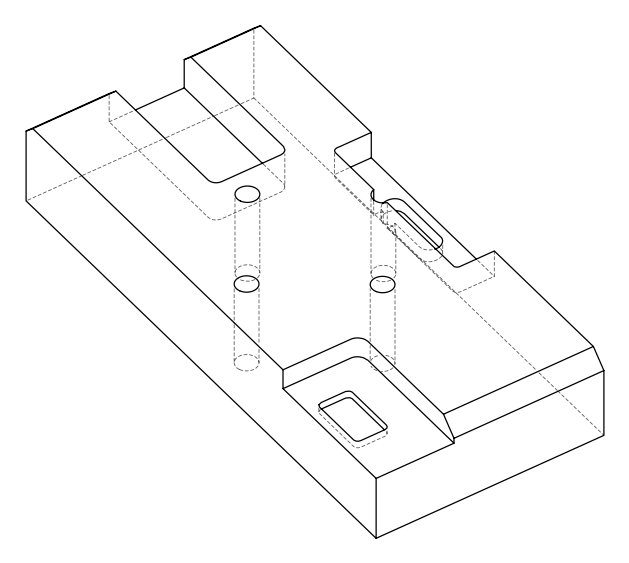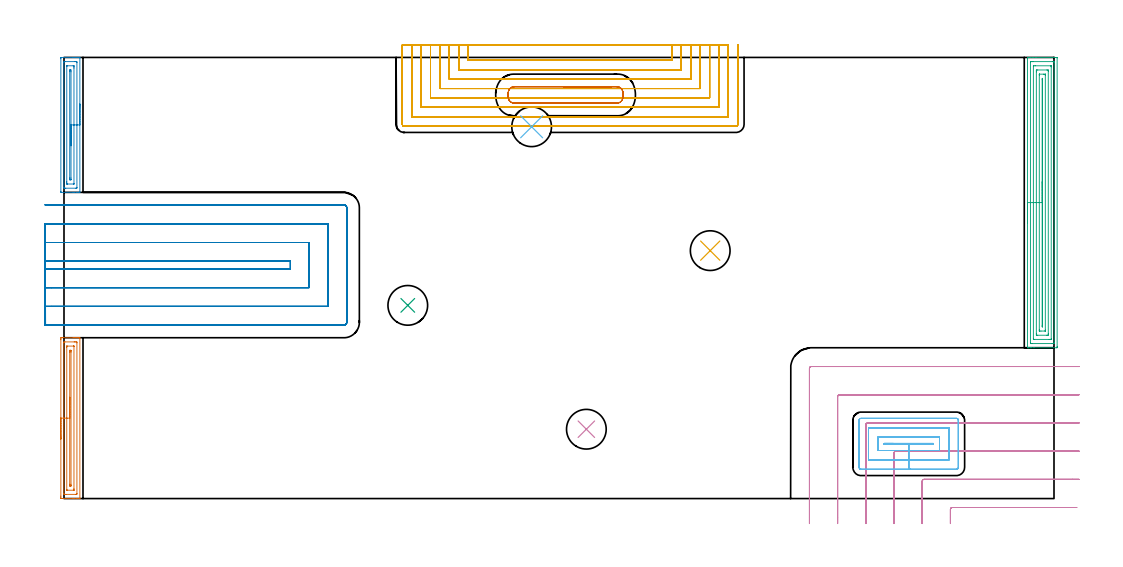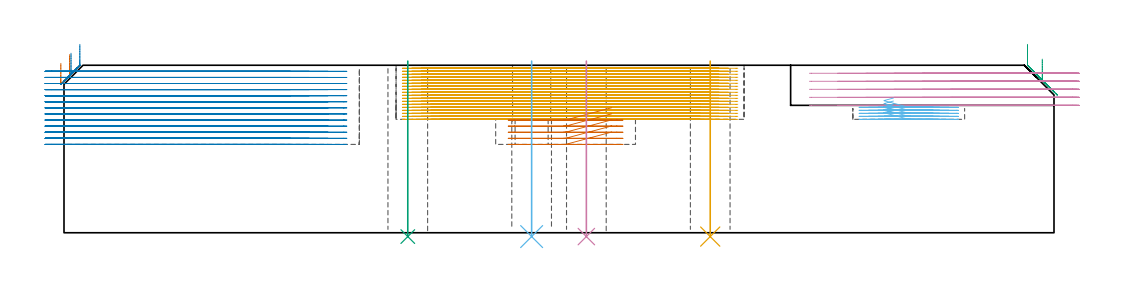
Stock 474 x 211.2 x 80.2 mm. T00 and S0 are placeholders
(PLAN: 12 operations, 4 tool changes, 181.2 min)
(1 AREA_MILL | FG_CHAMFER_SURFACE | UGT0205_001 | 2.64 min | 3414 mm3)
(2 AREA_MILL_1 | FG_CHAMFER_SURFACE_1 | UGT0205_001 | 2.24 min | 2905 mm3)
(3 AREA_MILL_2 | FG_CHAMFER_SURFACE_2 | UGT0205_001 | 6.84 min | 14715 mm3)
(4 MILL_CORNER_NOTCH_RECTANGULAR | CORNER_NOTCH_RECTANGULAR | UGT0201_100 | Follow Part, ap 4.5, ae 75% | 8.97 min | 173708 mm3)
(5 MILL_OPEN_POCKET | POCKET_OPEN | NXT0201_008 | Follow Part, ap 1.5, ae 75% | 117.51 min | 154750 mm3)
(6 MILL_RECTANGULAR_POCKET | POCKET_RECTANGULAR_STRAIGHT | NXT0201_008 | Follow Part, ap 1.5, ae 75% | 4.18 min | 10812 mm3)
(7 MILL_RECTANGULAR_POCKET_1 | POCKET_RECTANGULAR_STRAIGHT_1 | NXT0201_011 | Follow Part, ap 3, ae 75% | 1.69 min | 15160 mm3)
(8 MILL_SLOT | SLOT_PARTIAL_RECTANGULAR | NXT0201_011 | Follow Part, ap 3, ae 75% | 35.82 min | 371640 mm3)
(9 INDEXABLE_INSERT_DRILL_THROUGH_HOLE_FROM_SOLID | STEP1HOLE | NXT0302_009 | 0.34 min | 22682 mm3)
(10 INDEXABLE_INSERT_DRILL_THROUGH_HOLE_FROM_SOLID_1 | STEP1HOLE_1 | NXT0302_009 | 0.34 min | 22706 mm3)
(11 INDEXABLE_INSERT_DRILL_THROUGH_HOLE_FROM_SOLID_2 | STEP1HOLE_2 | NXT0302_009 | 0.34 min | 22686 mm3)
(12 INDEXABLE_INSERT_DRILL_THROUGH_HOLE_FROM_SOLID_3 | STEP1HOLE_3 | NXT0302_009 | 0.34 min | 17173 mm3)
(TOOL UGT0205_001 | Chamfer Mill 20 x 3 x 45 deg. | D20 FL50 Z2)
(TOOL UGT0201_100 | End Mill 18 mm | D18 FL22 Z2)
(TOOL NXT0201_008 | ENDMILL 6mm [2P460-0600-NA 1630] | D6 FL26 Z6)
(TOOL NXT0201_011 | ENDMILL 12mm [2P460-1200-NA 1630] | D12 FL38 Z6)
(TOOL NXT0302_009 | Index. Insert Drill 19mm [880-D1900L25-05] | D19 PA176 FL95 Z2)
(OP 1 AREA_MILL)
G17 G21 G94 G90
T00 M6
G54
G17 G0 G90 X-1.5 Y28.5 S1061 M3
G43 Z90.2 H0
Z81.1
G94 G1 Y28.538 Z80.228 F250.
Y28.652 Z79.363
Y28.841 Z78.512
Y29.103 Z77.68
Y29.437 Z76.874
Y29.84 Z76.1
Y30.308 Z75.364
Y30.84 Z74.672
Y31.429 Z74.029
Y32.072 Z73.44
Y32.764 Z72.908
Y33.5 Z72.44
Y34.274 Z72.037
Y35.08 Z71.703
Y35.912 Z71.441
Y36.763 Z71.252
Y37.628 Z71.138
Y38.5 Z71.1
Y76.065
X-1.499 Y76.403 Z71.101
X-1.494 Y76.95 Z71.103
X-1.492 Y76.992 Z71.106
X-0.949 Y76.997 Z71.648
X-0.354 Y77. Z72.243
X4.383 Z76.977
X4.971 Z77.568
X5.271 Z77.868
X5.859 Z78.455
X6.16 Z78.755
X6.762 Z79.361
X7.049 Z79.648
X7.227 Z79.826
X7.565 Y76.993 Z80.157
X7.597 Y76.99 Z80.188
X7.6 Y76.849 Z80.2
Y0.151
X7.597 Y0.01 Z80.188
X7.565 Y0.007 Z80.157
X7.227 Y0. Z79.826
X6.761 Z79.36
X6.16 Z78.755
X4.971 Z77.568
X4.383 Z76.977
X-0.949 Y0.001 Z71.648
X-1.188 Y0.003 Z71.409
X-1.492 Y0.008 Z71.106
X-1.494 Y0.05 Z71.104
X-1.499 Y0.597 Z71.101
X-1.5 Y1.15 Z71.1
Y38.5
X-0.086 Z72.514
X-0.085 Y74.619 Z72.515
X-0.084 Y74.644 Z72.516
X-0.06 Y74.99 Z72.54
X0.451 Y74.998 Z73.051
X4.892 Y75. Z77.492
X5.271 Z77.871
X5.783 Y74.998 Z78.383
X6.16 Y74.99 Z78.76
X6.184 Y74.619 Z78.784
X6.185 Y74.594 Z78.785
Y2.38
X6.184 Y2.356 Z78.784
X6.16 Y2.01 Z78.76
X5.649 Y2.002 Z78.249
X1.208 Y2. Z73.808
X0.829 Z73.429
X0.317 Y2.002 Z72.917
X-0.06 Y2.01 Z72.54
X-0.084 Y2.38 Z72.516
X-0.085 Y2.406 Z72.515
X-0.086 Y38.5 Z72.514
X1.328 Z73.928
X1.329 Y72.334 Z73.929
X1.331 Y72.836 Z73.931
X1.333 Y72.933 Z73.933
X1.335 Y72.977 Z73.935
X1.346 Y72.99 Z73.946
X1.39 Y72.993 Z73.99
X1.555 Y72.999 Z74.155
X4.546 Y73. Z77.146
X4.655 Y72.998 Z77.255
X4.742 Y72.994 Z77.342
X4.766 Y72.99 Z77.366
X4.767 Y72.986 Z77.367
X4.769 Y72.966 Z77.369
X4.771 Y72.836 Z77.371
Y4.666
X4.769 Y4.164 Z77.369
X4.767 Y4.067 Z77.367
X4.765 Y4.023 Z77.365
X4.754 Y4.01 Z77.354
X4.71 Y4.007 Z77.31
X4.545 Y4.001 Z77.145
X1.554 Y4. Z74.154
X1.445 Y4.002 Z74.045
X1.358 Y4.006 Z73.958
X1.335 Y4.01 Z73.935
X1.333 Y4.014 Z73.933
X1.331 Y4.034 Z73.931
X1.329 Y4.164 Z73.929
X1.328 Y38.5 Z73.928
X2.743 Z75.343
Y70.16
X2.747 Y70.777 Z75.347
X2.749 Y70.908 Z75.349
X2.761 Y70.99 Z75.361
X2.854 Y70.993 Z75.454
X3.05 Y70.995 Z75.65
X3.246 Y70.993 Z75.846
X3.339 Y70.99 Z75.939
X3.35 Y70.913 Z75.95
X3.356 Y70.299 Z75.956
X3.357 Y70.16 Z75.957
Y6.84
X3.353 Y6.223 Z75.953
X3.351 Y6.092 Z75.951
X3.338 Y6.01 Z75.938
X3.246 Y6.007 Z75.846
X3.05 Y6.005 Z75.65
X2.854 Y6.007 Z75.454
X2.762 Y6.01 Z75.362
X2.75 Y6.086 Z75.35
X2.744 Y6.701 Z75.344
X2.743 Y6.84 Z75.343
Y38.5
Y39.372 Z75.381
Y40.236 Z75.495
Y41.088 Z75.683
Y41.92 Z75.946
Y42.726 Z76.28
Y43.5 Z76.682
Y44.236 Z77.151
Y44.928 Z77.682
Y45.571 Z78.272
Y46.16 Z78.915
Y46.691 Z79.607
Y47.16 Z80.343
Y47.563 Z81.116
Y47.897 Z81.922
Y48.159 Z82.754
Y48.348 Z83.606
Y48.462 Z84.471
Y48.5 Z85.343
G0 Z90.2
M5
M2
(OP 2 AREA_MILL_1)
G17 G21 G94 G90
T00 M6
G54
G17 G0 G90 X7.6 Y188.9 S1061 M3
G43 Z90.2 H0
G94 G1 Y188.862 Z89.328 F250.
Y188.748 Z88.463
Y188.559 Z87.612
Y188.297 Z86.78
Y187.963 Z85.974
Y187.56 Z85.2
Y187.092 Z84.464
Y186.56 Z83.772
Y185.971 Z83.129
Y185.328 Z82.539
Y184.636 Z82.008
Y183.9 Z81.54
Y183.126 Z81.137
Y182.32 Z80.803
Y181.488 Z80.541
Y180.636 Z80.352
Y179.772 Z80.238
Y178.9 Z80.2
Y146.763
X7.597 Y146.61 Z80.188
X7.562 Y146.606 Z80.154
X7.198 Y146.6 Z79.797
X6.808 Z79.407
X6.16 Z78.755
X4.948 Z77.545
X4.383 Z76.977
X-1.232 Z71.366
X-1.492 Y146.61 Z71.106
X-1.499 Y146.869 Z71.099
Y146.891
X-1.5 Y210.591 Z71.1
X-1.497 Y210.933 Z71.102
X-1.492 Y211.19 Z71.106
X-1.231 Y211.2 Z71.366
X4.383 Z76.977
X4.948 Z77.545
X5.271 Z77.868
X5.836 Z78.433
X6.16 Z78.755
X6.808 Z79.407
X7.198 Z79.798
X7.562 Y211.194 Z80.154
X7.597 Y211.19 Z80.188
X7.6 Y211.037 Z80.2
Y178.9
X6.186 Z78.786
X6.185 Y148.994 Z78.785
Y148.97
X6.16 Y148.61 Z78.76
X5.663 Y148.601 Z78.263
X0.829 Y148.6 Z73.429
X0.331 Y148.601 Z72.931
X-0.06 Y148.61 Z72.54
X-0.084 Y148.994 Z72.516
X-0.085 Y149.02 Z72.515
Y208.806
Y208.83
X-0.06 Y209.19 Z72.54
X0.437 Y209.199 Z73.037
X5.271 Y209.2 Z77.871
X5.769 Y209.199 Z78.369
X6.16 Y209.19 Z78.76
X6.184 Y208.806 Z78.784
X6.185 Y208.78 Z78.785
X6.186 Y178.9 Z78.786
X4.772 Z77.372
X4.771 Y150.682 Z77.371
X4.768 Y150.634 Z77.368
X4.765 Y150.617 Z77.365
X4.74 Y150.61 Z77.34
X4.561 Y150.601 Z77.161
X1.717 Y150.6 Z74.317
X1.538 Y150.602 Z74.138
X1.419 Y150.606 Z74.019
X1.335 Y150.612 Z73.935
X1.332 Y150.65 Z73.932
X1.33 Y150.78 Z73.93
X1.329 Y151.17 Z73.929
X1.328 Y151.672 Z73.928
X1.329 Y207.02 Z73.929
Y207.118
X1.332 Y207.166 Z73.932
X1.334 Y207.183 Z73.934
X1.36 Y207.19 Z73.96
X1.539 Y207.199 Z74.139
X4.383 Y207.2 Z76.983
X4.562 Y207.198 Z77.162
X4.681 Y207.194 Z77.281
X4.765 Y207.188 Z77.365
X4.767 Y207.15 Z77.367
X4.77 Y207.02 Z77.37
X4.771 Y206.63 Z77.371
X4.772 Y206.127 Z77.372
Y178.9
X3.357 Z75.957
Y153.458
X3.355 Y152.84 Z75.955
X3.354 Y152.706 Z75.954
X3.35 Y152.61 Z75.95
X3.255 Y152.607 Z75.855
X3.05 Y152.605 Z75.65
X2.845 Y152.607 Z75.445
X2.75 Y152.61 Z75.35
X2.743 Y153.458 Z75.343
Y204.48
X2.748 Y205.092 Z75.348
X2.75 Y205.19 Z75.35
X2.845 Y205.193 Z75.445
X3.05 Y205.195 Z75.65
X3.255 Y205.193 Z75.855
X3.35 Y205.19 Z75.95
X3.357 Y204.342 Z75.957
Y178.9
Y178.028 Z75.995
Y177.164 Z76.109
Y176.312 Z76.298
Y175.48 Z76.56
Y174.674 Z76.894
Y173.9 Z77.297
Y173.164 Z77.766
Y172.472 Z78.297
Y171.829 Z78.886
Y171.24 Z79.529
Y170.708 Z80.222
Y170.24 Z80.957
Y169.837 Z81.731
Y169.503 Z82.537
Y169.241 Z83.369
Y169.052 Z84.221
Y168.938 Z85.086
Y168.9 Z85.957
G0 Z90.2
M5
M2
(OP 3 AREA_MILL_2)
G17 G21 G94 G90
T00 M6
G54
G17 G0 G90 X461.3 Y131.7 S1061 M3
G43 Z90.2 H0
G94 G1 Y131.738 Z89.328 F250.
Y131.852 Z88.463
Y132.041 Z87.612
Y132.303 Z86.78
Y132.637 Z85.974
Y133.04 Z85.2
Y133.509 Z84.464
Y134.04 Z83.772
Y134.629 Z83.129
Y135.272 Z82.54
Y135.964 Z82.008
Y136.7 Z81.54
Y137.474 Z81.137
Y138.28 Z80.803
Y139.112 Z80.541
Y139.964 Z80.352
Y140.828 Z80.238
Y141.7 Z80.2
Y211.015
X461.303 Y211.192 Z80.188
X461.314 Y211.2 Z80.177
X461.694 Z79.805
X461.927 Z79.573
X462.659 Z78.836
X463.908 Z77.589
X465.309 Z76.187
X475.024 Z66.474
X475.285 Y211.198 Z66.213
X475.492 Y211.19 Z66.006
X475.499 Y210.981 Z65.999
X475.5 Y72.832 Z66.
X475.496 Y72.416 Z66.002
X475.492 Y72.21 Z66.006
X475.283 Y72.2 Z66.215
X464.426 Z77.069
X463.025 Z78.471
X462.659 Z78.836
X461.927 Z79.572
X461.694 Z79.805
X461.314 Z80.177
X461.303 Y72.208 Z80.188
X461.3 Y72.385 Z80.2
Y141.7
X462.714 Z78.786
X462.715 Y208.779 Z78.785
X462.721 Y209.188 Z78.779
X463.129 Y209.197 Z78.371
X463.542 Y209.199 Z77.958
X464.01 Y209.2 Z77.49
X473.258 Y209.199 Z68.242
X473.727 Y209.197 Z67.773
X473.97 Y209.19 Z67.53
X474.079 Y209.168 Z67.421
X474.085 Y208.835 Z67.415
Y208.779
Y74.621
X474.079 Y74.212 Z67.421
X473.671 Y74.203 Z67.829
X473.258 Y74.201 Z68.242
X472.79 Y74.2 Z68.71
X463.542 Y74.201 Z77.958
X463.072 Y74.203 Z78.428
X462.83 Y74.21 Z78.67
X462.721 Y74.232 Z78.779
X462.715 Y74.565 Z78.785
Y74.621
X462.714 Y141.7 Z78.786
X464.128 Z77.372
X464.129 Y206.99 Z77.371
X464.131 Y207.14 Z77.369
X464.133 Y207.177 Z77.367
X464.135 Y207.188 Z77.365
X464.15 Y207.191 Z77.35
X464.22 Y207.198 Z77.28
X464.426 Y207.199 Z77.074
X465.101 Y207.2 Z76.399
X472.374 Y207.199 Z69.126
X472.582 Y207.195 Z68.918
X472.64 Y207.191 Z68.86
X472.665 Y207.187 Z68.835
X472.667 Y207.169 Z68.833
X472.67 Y207.09 Z68.83
X472.671 Y206.99 Z68.829
X472.672 Y206.689 Z68.828
X472.671 Y76.41 Z68.829
X472.669 Y76.26 Z68.831
X472.667 Y76.223 Z68.833
X472.665 Y76.212 Z68.835
X472.65 Y76.209 Z68.85
X472.58 Y76.202 Z68.92
X472.374 Y76.201 Z69.126
X471.699 Y76.2 Z69.801
X464.426 Y76.201 Z77.074
X464.218 Y76.205 Z77.282
X464.16 Y76.209 Z77.34
X464.135 Y76.213 Z77.365
X464.133 Y76.231 Z77.367
X464.13 Y76.31 Z77.37
X464.129 Y76.41 Z77.371
X464.128 Y76.711 Z77.372
Y141.7
X465.543 Z75.957
Y204.307
X465.546 Y204.961 Z75.954
X465.549 Y205.174 Z75.951
X465.751 Y205.19 Z75.749
X466.192 Y205.2 Z75.308
X470.608 Z70.892
X471.049 Y205.19 Z70.451
X471.251 Y205.179 Z70.249
X471.253 Y205.063 Z70.247
X471.257 Y204.544 Z70.243
Y79.093
X471.254 Y78.439 Z70.246
X471.25 Y78.226 Z70.25
X471.049 Y78.21 Z70.451
X470.608 Y78.2 Z70.892
X466.192 Z75.308
X465.751 Y78.21 Z75.749
X465.549 Y78.221 Z75.951
X465.547 Y78.337 Z75.953
X465.543 Y78.856 Z75.957
Y141.7
X466.957 Z74.543
Y202.758
X466.96 Y202.998 Z74.54
X466.964 Y203.156 Z74.536
X466.966 Y203.192 Z74.534
X466.971 Y203.194 Z74.529
X466.991 Y203.197 Z74.509
X467.075 Y203.199 Z74.425
X469.052 Y203.2 Z72.448
X469.725 Y203.196 Z71.775
X469.82 Y203.193 Z71.68
X469.83 Y203.191 Z71.67
X469.836 Y203.164 Z71.664
X469.84 Y203.037 Z71.66
X469.842 Y202.878 Z71.658
X469.843 Y202.638 Z71.657
Y202.518
Y80.642
X469.84 Y80.403 Z71.66
X469.836 Y80.244 Z71.664
X469.834 Y80.208 Z71.666
X469.829 Y80.206 Z71.671
X469.809 Y80.203 Z71.691
X469.725 Y80.201 Z71.775
X467.748 Y80.2 Z73.752
X467.075 Y80.204 Z74.425
X466.98 Y80.207 Z74.52
X466.97 Y80.209 Z74.53
X466.964 Y80.237 Z74.536
X466.96 Y80.363 Z74.54
X466.958 Y80.522 Z74.542
X466.957 Y81.002 Z74.543
Y141.7
X468.371 Z73.129
X468.372 Y200.729 Z73.128
X468.373 Y200.788 Z73.127
X468.384 Y201.193 Z73.116
X468.422 Y201.19 Z73.078
X468.425 Y201.152 Z73.075
X468.428 Y200.729 Z73.072
X468.429 Y200.311 Z73.071
Y83.089
X468.426 Y82.671 Z73.074
X468.422 Y82.259 Z73.078
X468.417 Y82.207 Z73.083
X468.378 Y82.21 Z73.122
X468.375 Y82.248 Z73.125
X468.371 Y82.671 Z73.129
Y82.729
Y141.7
Y142.572 Z73.167
Y143.437 Z73.281
Y144.288 Z73.47
Y145.12 Z73.732
Y145.926 Z74.066
Y146.7 Z74.469
Y147.436 Z74.937
Y148.128 Z75.468
Y148.771 Z76.058
Y149.36 Z76.701
Y149.892 Z77.393
Y150.36 Z78.129
Y150.763 Z78.903
Y151.097 Z79.709
Y151.359 Z80.541
Y151.548 Z81.392
Y151.662 Z82.257
Y151.7 Z83.129
G0 Z90.2
M5
M2
(OP 4 MILL_CORNER_NOTCH_RECTANGULAR)
G17 G21 G94 G90
T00 M6
G54
G17 G0 G90 X484.906 Y-4.3 S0 M3
G43 Z90.2 H0
Z76.36
G94 G1 X481.906 F250.
X425.294 F500.
G3 X424.4 Y-5.194 R0.9
G1 Y-9.
Y-12. F250.
G0 Z90.2
X486. Y9.203
Z76.36
G1 X483. Y9.2
X482.944 F500.
X411.794
G3 X410.9 Y8.306 R0.9
G1 Y-9.
Y-12. F250.
G0 Z90.2
X486. Y22.704
Z76.36
G1 X483. Y22.7
X482.944 F500.
X398.295
G3 X397.4 Y21.805 R0.9
G1 Y-9.
Y-12. F250.
G0 Z90.2
X486. Y36.206
Z76.36
G1 X483. Y36.2
X482.944 F500.
X384.795
G3 X383.9 Y35.305 R0.9
G1 Y-9.
Y-12. F250.
G0 Z90.2
X486. Y49.713
Z76.36
G1 X483. Y49.7
X482.944 F500.
X371.295
G3 X370.4 Y48.805 R0.9
G1 Y-9.
Y-12. F250.
G0 Z90.2
X485.944 Y63.2
Z76.36
G1 X482.944
X357.8 F500.
G3 X356.9 Y62.3 R0.9
G1 Y-9.
Y-12. F250.
G0 Z90.2
X484.906 Y-4.3
Z72.52
G1 X481.906
X425.294 F500.
G3 X424.4 Y-5.194 R0.9
G1 Y-9.
Y-12. F250.
G0 Z90.2
X486. Y9.2
Z72.52
G1 X483.
X411.794 F500.
G3 X410.9 Y8.306 R0.9
G1 Y-9.
Y-12. F250.
G0 Z90.2
X486. Y22.7
Z72.52
G1 X483.
X398.295 F500.
G3 X397.4 Y21.805 R0.9
G1 Y-9.
Y-12. F250.
G0 Z90.2
X486. Y36.2
Z72.52
G1 X483.
X384.795 F500.
G3 X383.9 Y35.305 R0.9
G1 Y-9.
Y-12. F250.
G0 Z90.2
X486. Y49.7
Z72.52
G1 X483.
X371.295 F500.
G3 X370.4 Y48.805 R0.9
G1 Y-9.
Y-12. F250.
G0 Z90.2
X486. Y63.2
Z72.52
G1 X483.
X357.8 F500.
G3 X356.9 Y62.3 R0.9
G1 Y-9.
Y-12. F250.
G0 Z90.2
X484.906 Y-4.3
Z68.68
G1 X481.906
X425.294 F500.
G3 X424.4 Y-5.194 R0.9
G1 Y-9.
Y-12. F250.
G0 Z90.2
X486. Y9.2
Z68.68
G1 X483.
X411.794 F500.
G3 X410.9 Y8.306 R0.9
G1 Y-9.
Y-12. F250.
G0 Z90.2
X486. Y22.7
Z68.68
G1 X483.
X398.295 F500.
G3 X397.4 Y21.805 R0.9
G1 Y-9.
Y-12. F250.
G0 Z90.2
X486. Y36.2
Z68.68
G1 X483.
X384.795 F500.
G3 X383.9 Y35.305 R0.9
G1 Y-9.
Y-12. F250.
G0 Z90.2
X486. Y49.7
Z68.68
G1 X483.
X371.295 F500.
G3 X370.4 Y48.805 R0.9
G1 Y-9.
Y-12. F250.
G0 Z90.2
X486. Y63.2
Z68.68
G1 X483.
X357.8 F500.
G3 X356.9 Y62.3 R0.9
G1 Y-9.
Y-12. F250.
G0 Z90.2
X484.906 Y-4.3
Z64.84
G1 X481.906
X425.294 F500.
G3 X424.4 Y-5.194 R0.9
G1 Y-9.
Y-12. F250.
G0 Z90.2
X486. Y9.2
Z64.84
G1 X483.
X411.794 F500.
G3 X410.9 Y8.306 R0.9
G1 Y-9.
Y-12. F250.
G0 Z90.2
X486. Y22.7
Z64.84
G1 X483.
X398.295 F500.
G3 X397.4 Y21.805 R0.9
G1 Y-9.
Y-12. F250.
G0 Z90.2
X486. Y36.2
Z64.84
G1 X483.
X384.795 F500.
G3 X383.9 Y35.305 R0.9
G1 Y-9.
Y-12. F250.
G0 Z90.2
X486. Y49.7
Z64.84
G1 X483.
X371.295 F500.
G3 X370.4 Y48.805 R0.9
G1 Y-9.
Y-12. F250.
G0 Z90.2
X486. Y63.2
Z64.84
G1 X483.
X357.8 F500.
G3 X356.9 Y62.3 R0.9
G1 Y-9.
Y-12. F250.
G0 Z90.2
X484.906 Y-4.3
Z61.
G1 X481.906
X425.294 F500.
G3 X424.4 Y-5.194 R0.9
G1 Y-9.
Y-12. F250.
G0 Z90.2
X486. Y9.2
Z61.
G1 X483.
X411.794 F500.
G3 X410.9 Y8.306 R0.9
G1 Y-9.
Y-12. F250.
G0 Z90.2
X486. Y22.7
Z61.
G1 X483.
X398.295 F500.
G3 X397.4 Y21.805 R0.9
G1 Y-9.
Y-12. F250.
G0 Z90.2
X486. Y36.2
Z61.
G1 X483.
X384.795 F500.
G3 X383.9 Y35.305 R0.9
G1 Y-9.
Y-12. F250.
G0 Z90.2
X486. Y49.7
Z61.
G1 X483.
X371.295 F500.
G3 X370.4 Y48.805 R0.9
G1 Y-9.
Y-12. F250.
G0 Z90.2
X486. Y63.2
Z61.
G1 X483.
X357.8 F500.
G3 X356.9 Y62.3 R0.9
G1 Y-9.
Y-12. F250.
G0 Z90.2
M5
M2
(OP 5 MILL_OPEN_POCKET)
G17 G21 G94 G90
T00 M6
G54
G17 G0 G90 X193.5 Y217.2 S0 M3
G43 Z90.2 H1
Z78.761
G94 G1 Y214.2 F250.
Y209.8 F500.
X291.1
Y214.2
Y217.2 F250.
X189.
Y214.2
Y205.3 F500.
X295.6
Y214.2
Y217.2 F250.
X184.5
Y214.2
Y200.8 F500.
X300.1
Y214.2
Y217.2 F250.
X180.
Y214.2
Y196.3 F500.
X304.6
Y214.2
Y217.2 F250.
X175.5
Y214.2
Y191.8 F500.
X309.1
Y214.2
Y217.2 F250.
X171.
Y214.2
Y187.3 F500.
X313.6
Y214.2
Y217.2 F250.
X166.5
Y214.2
Y182.8 F500.
X318.1
Y214.2
Y217.2 F250.
X162.
Y214.2
Y179.1 F500.
G3 X162.8 Y178.3 R0.8
G1 X321.8
G3 X322.6 Y179.1 R0.8
G1 Y214.2
Y217.2 F250.
G0 X193.5 Z77.322
G1 Y214.2
Y209.8 F500.
X291.1
Y214.2
Y217.2 F250.
X189.
Y214.2
Y205.3 F500.
X295.6
Y214.2
Y217.2 F250.
X184.5
Y214.2
Y200.8 F500.
X300.1
Y214.2
Y217.2 F250.
X180.
Y214.2
Y196.3 F500.
X304.6
Y214.2
Y217.2 F250.
X175.5
Y214.2
Y191.8 F500.
X309.1
Y214.2
Y217.2 F250.
X171.
Y214.2
Y187.3 F500.
X313.6
Y214.2
Y217.2 F250.
X166.5
Y214.2
Y182.8 F500.
X318.1
Y214.2
Y217.2 F250.
X162.
Y214.2
Y179.1 F500.
G3 X162.8 Y178.3 R0.8
G1 X321.8
G3 X322.6 Y179.1 R0.8
G1 Y214.2
Y217.2 F250.
G0 X193.5 Z75.883
G1 Y214.2
Y209.8 F500.
X291.1
Y214.2
Y217.2 F250.
X189.
Y214.2
Y205.3 F500.
X295.6
Y214.2
Y217.2 F250.
X184.5
Y214.2
Y200.8 F500.
X300.1
Y214.2
Y217.2 F250.
X180.
Y214.2
Y196.3 F500.
X304.6
Y214.2
Y217.2 F250.
X175.5
Y214.2
Y191.8 F500.
X309.1
Y214.2
Y217.2 F250.
X171.
Y214.2
Y187.3 F500.
X313.6
Y214.2
Y217.2 F250.
X166.5
Y214.2
Y182.8 F500.
X318.1
Y214.2
Y217.2 F250.
X162.
Y214.2
Y179.1 F500.
G3 X162.8 Y178.3 R0.8
G1 X321.8
G3 X322.6 Y179.1 R0.8
G1 Y214.2
Y217.2 F250.
G0 X193.5 Z74.444
G1 Y214.2
Y209.8 F500.
X291.1
Y214.2
Y217.2 F250.
X189.
Y214.2
Y205.3 F500.
X295.6
Y214.2
Y217.2 F250.
X184.5
Y214.2
Y200.8 F500.
X300.1
Y214.2
Y217.2 F250.
X180.
Y214.2
Y196.3 F500.
X304.6
Y214.2
Y217.2 F250.
X175.5
Y214.2
Y191.8 F500.
X309.1
Y214.2
Y217.2 F250.
X171.
Y214.2
Y187.3 F500.
X313.6
Y214.2
Y217.2 F250.
X166.5
Y214.2
Y182.8 F500.
X318.1
Y214.2
Y217.2 F250.
X162.
Y214.2
Y179.1 F500.
G3 X162.8 Y178.3 R0.8
G1 X321.8
G3 X322.6 Y179.1 R0.8
G1 Y214.2
Y217.2 F250.
G0 X193.5 Z73.005
G1 Y214.2
Y209.8 F500.
X291.1
Y214.2
Y217.2 F250.
X189.
Y214.2
Y205.3 F500.
X295.6
Y214.2
Y217.2 F250.
X184.5
Y214.2
Y200.8 F500.
X300.1
Y214.2
Y217.2 F250.
X180.
Y214.2
Y196.3 F500.
X304.6
Y214.2
Y217.2 F250.
X175.5
Y214.2
Y191.8 F500.
X309.1
Y214.2
Y217.2 F250.
X171.
Y214.2
Y187.3 F500.
X313.6
Y214.2
Y217.2 F250.
X166.5
Y214.2
Y182.8 F500.
X318.1
Y214.2
Y217.2 F250.
X162.
Y214.2
Y179.1 F500.
G3 X162.8 Y178.3 R0.8
G1 X321.8
G3 X322.6 Y179.1 R0.8
G1 Y214.2
Y217.2 F250.
G0 X193.5 Z71.567
G1 Y214.2
Y209.8 F500.
X291.1
Y214.2
Y217.2 F250.
X189.
Y214.2
Y205.3 F500.
X295.6
Y214.2
Y217.2 F250.
X184.5
Y214.2
Y200.8 F500.
X300.1
Y214.2
Y217.2 F250.
X180.
Y214.2
Y196.3 F500.
X304.6
Y214.2
Y217.2 F250.
X175.5
Y214.2
Y191.8 F500.
X309.1
Y214.2
Y217.2 F250.
X171.
Y214.2
Y187.3 F500.
X313.6
Y214.2
Y217.2 F250.
X166.5
Y214.2
Y182.8 F500.
X318.1
Y214.2
Y217.2 F250.
X162.
Y214.2
Y179.1 F500.
G3 X162.8 Y178.3 R0.8
G1 X321.8
G3 X322.6 Y179.1 R0.8
G1 Y214.2
Y217.2 F250.
G0 X193.5 Z70.128
G1 Y214.2
Y209.8 F500.
X291.1
Y214.2
Y217.2 F250.
X189.
Y214.2
Y205.3 F500.
X295.6
Y214.2
Y217.2 F250.
X184.5
Y214.2
Y200.8 F500.
X300.1
Y214.2
Y217.2 F250.
X180.
Y214.2
Y196.3 F500.
X304.6
Y214.2
Y217.2 F250.
X175.5
Y214.2
Y191.8 F500.
X309.1
Y214.2
Y217.2 F250.
X171.
Y214.2
Y187.3 F500.
X313.6
Y214.2
Y217.2 F250.
X166.5
Y214.2
Y182.8 F500.
X318.1
Y214.2
Y217.2 F250.
X162.
Y214.2
Y179.1 F500.
G3 X162.8 Y178.3 R0.8
G1 X321.8
G3 X322.6 Y179.1 R0.8
G1 Y214.2
Y217.2 F250.
G0 X193.5 Z68.689
G1 Y214.2
Y209.8 F500.
X291.1
Y214.2
Y217.2 F250.
X189.
Y214.2
Y205.3 F500.
X295.6
Y214.2
Y217.2 F250.
X184.5
Y214.2
Y200.8 F500.
X300.1
Y214.2
Y217.2 F250.
X180.
Y214.2
Y196.3 F500.
X304.6
Y214.2
Y217.2 F250.
X175.5
Y214.2
Y191.8 F500.
X309.1
Y214.2
Y217.2 F250.
X171.
Y214.2
Y187.3 F500.
X313.6
Y214.2
Y217.2 F250.
X166.5
Y214.2
Y182.8 F500.
X318.1
Y214.2
Y217.2 F250.
X162.
Y214.2
Y179.1 F500.
G3 X162.8 Y178.3 R0.8
G1 X321.8
G3 X322.6 Y179.1 R0.8
G1 Y214.2
Y217.2 F250.
G0 X193.5 Z67.25
G1 Y214.2
Y209.8 F500.
X291.1
Y214.2
Y217.2 F250.
X189.
Y214.2
Y205.3 F500.
X295.6
Y214.2
Y217.2 F250.
X184.5
Y214.2
Y200.8 F500.
X300.1
Y214.2
Y217.2 F250.
X180.
Y214.2
Y196.3 F500.
X304.6
Y214.2
Y217.2 F250.
X175.5
Y214.2
Y191.8 F500.
X309.1
Y214.2
Y217.2 F250.
X171.
Y214.2
Y187.3 F500.
X313.6
Y214.2
Y217.2 F250.
X166.5
Y214.2
Y182.8 F500.
X318.1
Y214.2
Y217.2 F250.
X162.
Y214.2
Y179.1 F500.
G3 X162.8 Y178.3 R0.8
G1 X321.8
G3 X322.6 Y179.1 R0.8
G1 Y214.2
Y217.2 F250.
G0 X193.5 Z65.811
G1 Y214.2
Y209.8 F500.
X291.1
Y214.2
Y217.2 F250.
X189.
Y214.2
Y205.3 F500.
X295.6
Y214.2
Y217.2 F250.
X184.5
Y214.2
Y200.8 F500.
X300.1
Y214.2
Y217.2 F250.
X180.
Y214.2
Y196.3 F500.
X304.6
Y214.2
Y217.2 F250.
X175.5
Y214.2
Y191.8 F500.
X309.1
Y214.2
Y217.2 F250.
X171.
Y214.2
Y187.3 F500.
X313.6
Y214.2
Y217.2 F250.
X166.5
Y214.2
Y182.8 F500.
X318.1
Y214.2
Y217.2 F250.
X162.
Y214.2
Y179.1 F500.
G3 X162.8 Y178.3 R0.8
G1 X321.8
G3 X322.6 Y179.1 R0.8
G1 Y214.2
Y217.2 F250.
G0 X193.5 Z64.372
G1 Y214.2
Y209.8 F500.
X291.1
Y214.2
Y217.2 F250.
X189.
Y214.2
Y205.3 F500.
X295.6
Y214.2
Y217.2 F250.
X184.5
Y214.2
Y200.8 F500.
X300.1
Y214.2
Y217.2 F250.
X180.
Y214.2
Y196.3 F500.
X304.6
Y214.2
Y217.2 F250.
X175.5
Y214.2
Y191.8 F500.
X309.1
Y214.2
Y217.2 F250.
X171.
Y214.2
Y187.3 F500.
X313.6
Y214.2
Y217.2 F250.
X166.5
Y214.2
Y182.8 F500.
X318.1
Y214.2
Y217.2 F250.
X162.
Y214.2
Y179.1 F500.
G3 X162.8 Y178.3 R0.8
G1 X321.8
G3 X322.6 Y179.1 R0.8
G1 Y214.2
Y217.2 F250.
G0 X193.5 Z62.933
G1 Y214.2
Y209.8 F500.
X291.1
Y214.2
Y217.2 F250.
X189.
Y214.2
Y205.3 F500.
X295.6
Y214.2
Y217.2 F250.
X184.5
Y214.2
Y200.8 F500.
X300.1
Y214.2
Y217.2 F250.
X180.
Y214.2
Y196.3 F500.
X304.6
Y214.2
Y217.2 F250.
X175.5
Y214.2
Y191.8 F500.
X309.1
Y214.2
Y217.2 F250.
X171.
Y214.2
Y187.3 F500.
X313.6
Y214.2
Y217.2 F250.
X166.5
Y214.2
Y182.8 F500.
X318.1
Y214.2
Y217.2 F250.
X162.
Y214.2
Y179.1 F500.
G3 X162.8 Y178.3 R0.8
G1 X321.8
G3 X322.6 Y179.1 R0.8
G1 Y214.2
Y217.2 F250.
G0 X193.5 Z61.494
G1 Y214.2
Y209.8 F500.
X291.1
Y214.2
Y217.2 F250.
X189.
Y214.2
Y205.3 F500.
X295.6
Y214.2
Y217.2 F250.
X184.5
Y214.2
Y200.8 F500.
X300.1
Y214.2
Y217.2 F250.
X180.
Y214.2
Y196.3 F500.
X304.6
Y214.2
Y217.2 F250.
X175.5
Y214.2
Y191.8 F500.
X309.1
Y214.2
Y217.2 F250.
X171.
Y214.2
Y187.3 F500.
X313.6
Y214.2
Y217.2 F250.
X166.5
Y214.2
Y182.8 F500.
X318.1
Y214.2
Y217.2 F250.
X162.
Y214.2
Y179.1 F500.
G3 X162.8 Y178.3 R0.8
G1 X321.8
G3 X322.6 Y179.1 R0.8
G1 Y214.2
Y217.2 F250.
G0 X193.5 Z60.056
G1 Y214.2
Y209.8 F500.
X291.1
Y214.2
Y217.2 F250.
X189.
Y214.2
Y205.3 F500.
X295.6
Y214.2
Y217.2 F250.
X184.5
Y214.2
Y200.8 F500.
X300.1
Y214.2
Y217.2 F250.
X180.
Y214.2
Y196.3 F500.
X304.6
Y214.2
Y217.2 F250.
X175.5
Y214.2
Y191.8 F500.
X309.1
Y214.2
Y217.2 F250.
X171.
Y214.2
Y187.3 F500.
X313.6
Y214.2
Y217.2 F250.
X166.5
Y214.2
Y182.8 F500.
X318.1
Y214.2
Y217.2 F250.
X162.
Y214.2
Y179.1 F500.
G3 X162.8 Y178.3 R0.8
G1 X321.8
G3 X322.6 Y179.1 R0.8
G1 Y214.2
Y217.2 F250.
G0 X193.5 Z58.617
G1 Y214.2
Y209.8 F500.
X291.1
Y214.2
Y217.2 F250.
X189.
Y214.2
Y205.3 F500.
X295.6
Y214.2
Y217.2 F250.
X184.5
Y214.2
Y200.8 F500.
X300.1
Y214.2
Y217.2 F250.
X180.
Y214.2
Y196.3 F500.
X304.6
Y214.2
Y217.2 F250.
X175.5
Y214.2
Y191.8 F500.
X309.1
Y214.2
Y217.2 F250.
X171.
Y214.2
Y187.3 F500.
X313.6
Y214.2
Y217.2 F250.
X166.5
Y214.2
Y182.8 F500.
X318.1
Y214.2
Y217.2 F250.
X162.
Y214.2
Y179.1 F500.
G3 X162.8 Y178.3 R0.8
G1 X321.8
G3 X322.6 Y179.1 R0.8
G1 Y214.2
Y217.2 F250.
G0 X193.5 Z57.178
G1 Y214.2
Y209.8 F500.
X291.1
Y214.2
Y217.2 F250.
X189.
Y214.2
Y205.3 F500.
X295.6
Y214.2
Y217.2 F250.
X184.5
Y214.2
Y200.8 F500.
X300.1
Y214.2
Y217.2 F250.
X180.
Y214.2
Y196.3 F500.
X304.6
Y214.2
Y217.2 F250.
X175.5
Y214.2
Y191.8 F500.
X309.1
Y214.2
Y217.2 F250.
X171.
Y214.2
Y187.3 F500.
X313.6
Y214.2
Y217.2 F250.
X166.5
Y214.2
Y182.8 F500.
X318.1
Y214.2
Y217.2 F250.
X162.
Y214.2
Y179.1 F500.
G3 X162.8 Y178.3 R0.8
G1 X321.8
G3 X322.6 Y179.1 R0.8
G1 Y214.2
Y217.2 F250.
G0 X193.5 Z55.739
G1 Y214.2
Y209.8 F500.
X291.1
Y214.2
Y217.2 F250.
X189.
Y214.2
Y205.3 F500.
X295.6
Y214.2
Y217.2 F250.
X184.5
Y214.2
Y200.8 F500.
X300.1
Y214.2
Y217.2 F250.
X180.
Y214.2
Y196.3 F500.
X304.6
Y214.2
Y217.2 F250.
X175.5
Y214.2
Y191.8 F500.
X309.1
Y214.2
Y217.2 F250.
X171.
Y214.2
Y187.3 F500.
X313.6
Y214.2
Y217.2 F250.
X166.5
Y214.2
Y182.8 F500.
X318.1
Y214.2
Y217.2 F250.
X162.
Y214.2
Y179.1 F500.
G3 X162.8 Y178.3 R0.8
G1 X321.8
G3 X322.6 Y179.1 R0.8
G1 Y214.2
Y217.2 F250.
G0 X193.5 Z54.3
G1 Y214.2
Y209.8 F500.
X291.1
Y214.2
Y217.2 F250.
X189.
Y214.2
Y205.3 F500.
X295.6
Y214.2
Y217.2 F250.
X184.5
Y214.2
Y200.8 F500.
X300.1
Y214.2
Y217.2 F250.
X180.
Y214.2
Y196.3 F500.
X304.6
Y214.2
Y217.2 F250.
X175.5
Y214.2
Y191.8 F500.
X309.1
Y214.2
Y217.2 F250.
X171.
Y214.2
Y187.3 F500.
X313.6
Y214.2
Y217.2 F250.
X166.5
Y214.2
Y182.8 F500.
X318.1
Y214.2
Y217.2 F250.
X162.
Y214.2
Y179.1 F500.
G3 X162.8 Y178.3 R0.8
G1 X321.8
G3 X322.6 Y179.1 R0.8
G1 Y214.2
Y217.2 F250.
G0 Z90.2
M5
M2
(OP 6 MILL_RECTANGULAR_POCKET)
G17 G21 G94 G90
T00 M6
G54
G17 G0 G90 X397.116 Y26.4 S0 M3
G43 Z90.2 H1
Z64.494
G94 G1 X392.7 Z63.311 F250.
Y26. Z63.204
X404.45 Z60.056
X416.2 F500.
Y26.4
X392.7
Y26.
X404.45
Y23.
X419.2
Y29.4
X389.7
Y23.
X404.45
Y18.5
X423.7
Y33.9
X385.2
Y18.5
X404.45
Y14.
X427.3
G3 X428.2 Y14.9 R0.9
G1 Y37.5
G3 X427.3 Y38.4 R0.9
G1 X381.6
G3 X380.7 Y37.5 R0.9
G1 Y14.9
G3 X381.6 Y14. R0.9
G1 X404.45
X405.45
G0 X397.116 Y26.4 Z63.056
G1 X392.7 Z61.872 F250.
Y26. Z61.765
X404.45 Z58.617
X416.2 F500.
Y26.4
X392.7
Y26.
X404.45
Y23.
X419.2
Y29.4
X389.7
Y23.
X404.45
Y18.5
X423.7
Y33.9
X385.2
Y18.5
X404.45
Y14.
X427.3
G3 X428.2 Y14.9 R0.9
G1 Y37.5
G3 X427.3 Y38.4 R0.9
G1 X381.6
G3 X380.7 Y37.5 R0.9
G1 Y14.9
G3 X381.6 Y14. R0.9
G1 X404.45
X405.45
G0 X397.116 Y26.4 Z61.617
G1 X392.7 Z60.433 F250.
Y26. Z60.326
X404.45 Z57.178
X416.2 F500.
Y26.4
X392.7
Y26.
X404.45
Y23.
X419.2
Y29.4
X389.7
Y23.
X404.45
Y18.5
X423.7
Y33.9
X385.2
Y18.5
X404.45
Y14.
X427.3
G3 X428.2 Y14.9 R0.9
G1 Y37.5
G3 X427.3 Y38.4 R0.9
G1 X381.6
G3 X380.7 Y37.5 R0.9
G1 Y14.9
G3 X381.6 Y14. R0.9
G1 X404.45
X405.45
G0 X397.116 Y26.4 Z60.178
G1 X392.7 Z58.994 F250.
Y26. Z58.887
X404.45 Z55.739
X416.2 F500.
Y26.4
X392.7
Y26.
X404.45
Y23.
X419.2
Y29.4
X389.7
Y23.
X404.45
Y18.5
X423.7
Y33.9
X385.2
Y18.5
X404.45
Y14.
X427.3
G3 X428.2 Y14.9 R0.9
G1 Y37.5
G3 X427.3 Y38.4 R0.9
G1 X381.6
G3 X380.7 Y37.5 R0.9
G1 Y14.9
G3 X381.6 Y14. R0.9
G1 X404.45
X405.45
G0 X397.116 Y26.4 Z58.739
G1 X392.7 Z57.556 F250.
Y26. Z57.448
X404.45 Z54.3
X416.2 F500.
Y26.4
X392.7
Y26.
X404.45
Y23.
X419.2
Y29.4
X389.7
Y23.
X404.45
Y18.5
X423.7
Y33.9
X385.2
Y18.5
X404.45
Y14.
X427.3
G3 X428.2 Y14.9 R0.9
G1 Y37.5
G3 X427.3 Y38.4 R0.9
G1 X381.6
G3 X380.7 Y37.5 R0.9
G1 Y14.9
G3 X381.6 Y14. R0.9
G1 X404.45
X405.45
G0 Z90.2
M5
M2
(OP 7 MILL_RECTANGULAR_POCKET_1)
G17 G21 G94 G90
T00 M6
G54
G17 G0 G90 X262.226 Y197.2 S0 M3
G43 Z90.2 H1
Z59.877
G94 G1 X240.15 Z53.962 F250.
X215.6 F500.
G3 X212.7 Y194.3 R2.9
G1 Y192.2
G3 X215.6 Y189.3 R2.9
G1 X264.7
G3 X267.6 Y192.2 R2.9
G1 Y194.3
G3 X264.7 Y197.2 R2.9
G1 X240.15
X239.15
G0 X262.226 Z56.962
G1 X240.15 Z51.046 F250.
X215.6 F500.
G3 X212.7 Y194.3 R2.9
G1 Y192.2
G3 X215.6 Y189.3 R2.9
G1 X264.7
G3 X267.6 Y192.2 R2.9
G1 Y194.3
G3 X264.7 Y197.2 R2.9
G1 X240.15
X239.15
G0 X262.226 Z54.046
G1 X240.15 Z48.131 F250.
X215.6 F500.
G3 X212.7 Y194.3 R2.9
G1 Y192.2
G3 X215.6 Y189.3 R2.9
G1 X264.7
G3 X267.6 Y192.2 R2.9
G1 Y194.3
G3 X264.7 Y197.2 R2.9
G1 X240.15
X239.15
G0 X262.226 Z51.131
G1 X240.15 Z45.215 F250.
X215.6 F500.
G3 X212.7 Y194.3 R2.9
G1 Y192.2
G3 X215.6 Y189.3 R2.9
G1 X264.7
G3 X267.6 Y192.2 R2.9
G1 Y194.3
G3 X264.7 Y197.2 R2.9
G1 X240.15
X239.15
G0 X262.226 Z48.215
G1 X240.15 Z42.3 F250.
X215.6 F500.
G3 X212.7 Y194.3 R2.9
G1 Y192.2
G3 X215.6 Y189.3 R2.9
G1 X264.7
G3 X267.6 Y192.2 R2.9
G1 Y194.3
G3 X264.7 Y197.2 R2.9
G1 X240.15
X239.15
G0 Z90.2
M5
M2
(OP 8 MILL_SLOT)
G17 G21 G94 G90
T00 M6
G54
G17 G0 G90 X-9. Y109.976 S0 M3
G43 Z90.2 H1
Z77.285
G94 G1 X-6. Y109.999 F250.
X-5.791 Y110. F500.
X108.4
Y113.6
X-5.792
X-6. Y113.601
X-9. Y113.624 F250.
Y100.964
X-6. Y100.999
G2 X-5.791 Y101. R18. F500.
G1 X117.4
Y122.6
X-5.792
G2 X-6. Y122.601 R18.
G1 X-9. Y122.636 F250.
X-8.999 Y91.928
X-6. Y91.998
G2 X-5.791 Y92. R9. F500.
G1 X126.4
Y131.6
X-5.792
G2 X-6. Y131.602 R9.
G1 X-8.999 Y131.672 F250.
X-8.791 Y83.
X-5.791
X134. F500.
G3 X135.4 Y84.4 R1.4
G1 Y139.2
G3 X134. Y140.6 R1.4
G1 X-5.792
X-8.792 F250.
G0 X-9. Y110. Z74.369
G1 X-6.
X108.4 F500.
Y113.6
X-6.
X-9. F250.
Y101.
X-6.
X117.4 F500.
Y122.6
X-6.
X-9. F250.
Y92.
X-6.
X126.4 F500.
Y131.6
X-6.
X-9. F250.
Y83.
X-6.
X134. F500.
G3 X135.4 Y84.4 R1.4
G1 Y139.2
G3 X134. Y140.6 R1.4
G1 X-6.
X-9. F250.
G0 Y110. Z71.454
G1 X-6.
X108.4 F500.
Y113.6
X-6.
X-9. F250.
Y101.
X-6.
X117.4 F500.
Y122.6
X-6.
X-9. F250.
Y92.
X-6.
X126.4 F500.
Y131.6
X-6.
X-9. F250.
Y83.
X-6.
X134. F500.
G3 X135.4 Y84.4 R1.4
G1 Y139.2
G3 X134. Y140.6 R1.4
G1 X-6.
X-9. F250.
G0 Y110. Z68.538
G1 X-6.
X108.4 F500.
Y113.6
X-6.
X-9. F250.
Y101.
X-6.
X117.4 F500.
Y122.6
X-6.
X-9. F250.
Y92.
X-6.
X126.4 F500.
Y131.6
X-6.
X-9. F250.
Y83.
X-6.
X134. F500.
G3 X135.4 Y84.4 R1.4
G1 Y139.2
G3 X134. Y140.6 R1.4
G1 X-6.
X-9. F250.
G0 Y110. Z65.623
G1 X-6.
X108.4 F500.
Y113.6
X-6.
X-9. F250.
Y101.
X-6.
X117.4 F500.
Y122.6
X-6.
X-9. F250.
Y92.
X-6.
X126.4 F500.
Y131.6
X-6.
X-9. F250.
Y83.
X-6.
X134. F500.
G3 X135.4 Y84.4 R1.4
G1 Y139.2
G3 X134. Y140.6 R1.4
G1 X-6.
X-9. F250.
G0 Y110. Z62.708
G1 X-6.
X108.4 F500.
Y113.6
X-6.
X-9. F250.
Y101.
X-6.
X117.4 F500.
Y122.6
X-6.
X-9. F250.
Y92.
X-6.
X126.4 F500.
Y131.6
X-6.
X-9. F250.
Y83.
X-6.
X134. F500.
G3 X135.4 Y84.4 R1.4
G1 Y139.2
G3 X134. Y140.6 R1.4
G1 X-6.
X-9. F250.
G0 Y110. Z59.792
G1 X-6.
X108.4 F500.
Y113.6
X-6.
X-9. F250.
Y101.
X-6.
X117.4 F500.
Y122.6
X-6.
X-9. F250.
Y92.
X-6.
X126.4 F500.
Y131.6
X-6.
X-9. F250.
Y83.
X-6.
X134. F500.
G3 X135.4 Y84.4 R1.4
G1 Y139.2
G3 X134. Y140.6 R1.4
G1 X-6.
X-9. F250.
G0 Y110. Z56.877
G1 X-6.
X108.4 F500.
Y113.6
X-6.
X-9. F250.
Y101.
X-6.
X117.4 F500.
Y122.6
X-6.
X-9. F250.
Y92.
X-6.
X126.4 F500.
Y131.6
X-6.
X-9. F250.
Y83.
X-6.
X134. F500.
G3 X135.4 Y84.4 R1.4
G1 Y139.2
G3 X134. Y140.6 R1.4
G1 X-6.
X-9. F250.
G0 Y110. Z53.962
G1 X-6.
X108.4 F500.
Y113.6
X-6.
X-9. F250.
Y101.
X-6.
X117.4 F500.
Y122.6
X-6.
X-9. F250.
Y92.
X-6.
X126.4 F500.
Y131.6
X-6.
X-9. F250.
Y83.
X-6.
X134. F500.
G3 X135.4 Y84.4 R1.4
G1 Y139.2
G3 X134. Y140.6 R1.4
G1 X-6.
X-9. F250.
G0 Y110. Z51.046
G1 X-6.
X108.4 F500.
Y113.6
X-6.
X-9. F250.
Y101.
X-6.
X117.4 F500.
Y122.6
X-6.
X-9. F250.
Y92.
X-6.
X126.4 F500.
Y131.6
X-6.
X-9. F250.
Y83.
X-6.
X134. F500.
G3 X135.4 Y84.4 R1.4
G1 Y139.2
G3 X134. Y140.6 R1.4
G1 X-6.
X-9. F250.
G0 Y110. Z48.131
G1 X-6.
X108.4 F500.
Y113.6
X-6.
X-9. F250.
Y101.
X-6.
X117.4 F500.
Y122.6
X-6.
X-9. F250.
Y92.
X-6.
X126.4 F500.
Y131.6
X-6.
X-9. F250.
Y83.
X-6.
X134. F500.
G3 X135.4 Y84.4 R1.4
G1 Y139.2
G3 X134. Y140.6 R1.4
G1 X-6.
X-9. F250.
G0 Y110. Z45.215
G1 X-6.
X108.4 F500.
Y113.6
X-6.
X-9. F250.
Y101.
X-6.
X117.4 F500.
Y122.6
X-6.
X-9. F250.
Y92.
X-6.
X126.4 F500.
Y131.6
X-6.
X-9. F250.
Y83.
X-6.
X134. F500.
G3 X135.4 Y84.4 R1.4
G1 Y139.2
G3 X134. Y140.6 R1.4
G1 X-6.
X-9. F250.
G0 Y110. Z42.3
G1 X-6.
X108.4 F500.
Y113.6
X-6.
X-9. F250.
Y101.
X-6.
X117.4 F500.
Y122.6
X-6.
X-9. F250.
Y92.
X-6.
X126.4 F500.
Y131.6
X-6.
X-9. F250.
Y83.
X-6.
X134. F500.
G3 X135.4 Y84.4 R1.4
G1 Y139.2
G3 X134. Y140.6 R1.4
G1 X-6.
X-9. F250.
G0 Z90.2
M5
M2
(OP 9 INDEXABLE_INSERT_DRILL_THROUGH_HOLE_FROM_SOLID)
G17 G21 G94 G90
T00 M6
G54
G17 G0 G90 X164.6 Y92.5 S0 M3
G43 Z90.2 H1
G94 G81 G98 Z-1.832 F250. R82.2
G80
M5
M2
(OP 10 INDEXABLE_INSERT_DRILL_THROUGH_HOLE_FROM_SOLID_1)
G17 G21 G94 G90
T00 M6
G54
G17 G0 G90 X250.1 Y33.2 S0 M3
G43 Z90.2 H1
G94 G81 G98 Z-1.832 F250. R82.2
G80
M5
M2
(OP 11 INDEXABLE_INSERT_DRILL_THROUGH_HOLE_FROM_SOLID_2)
G17 G21 G94 G90
T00 M6
G54
G17 G0 G90 X309.4 Y118.7 S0 M3
G43 Z90.2 H1
G94 G81 G98 Z-1.832 F250. R82.2
G80
M5
M2
(OP 12 INDEXABLE_INSERT_DRILL_THROUGH_HOLE_FROM_SOLID_3)
G17 G21 G94 G90
T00 M6
G54
G17 G0 G90 X223.9 Y178. S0 M3
G43 Z90.2 H1
G94 G81 G98 Z-1.832 F250. R82.2
G80
M5
M2
